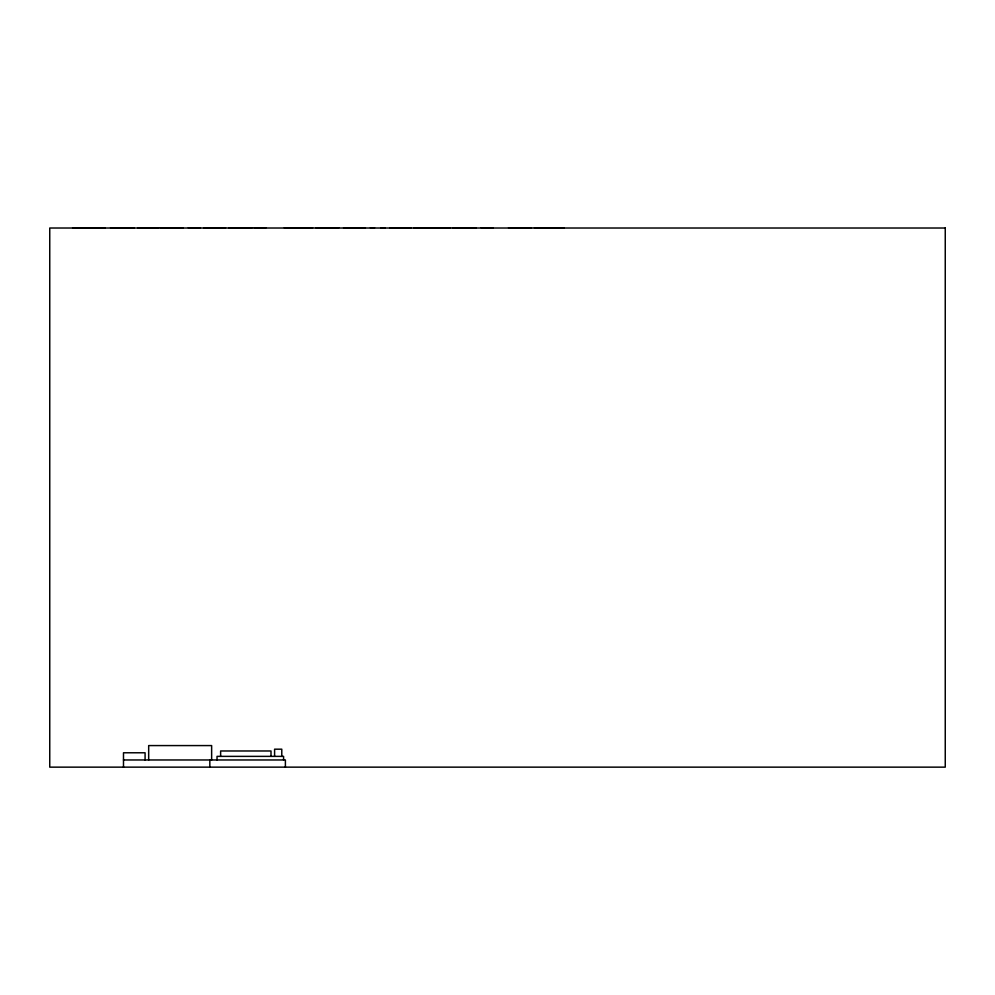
<?xml version="1.0" encoding="UTF-8"?>
<svg xmlns="http://www.w3.org/2000/svg" width="995" height="995" viewBox="0 0 995 995"><rect width="100%" height="100%" fill="white"/><g stroke="black" fill="none" stroke-linecap="round" stroke-linejoin="round"><path stroke-width="1.49" d="M72.598 227.83L105.234 227.83M110.532 227.83L134.014 227.83M138.006 227.83L158.578 227.83M160.431 227.83L183.105 227.83M188.341 227.83L200.418 227.83M203.714 227.83L225.566 227.83M228.738 227.83L251.872 227.83M254.31 227.83L265.852 227.83M284.321 227.83L312.604 227.83M316.099 227.83L338.76 227.83M343.561 227.83L365.414 227.83M370.401 227.83L374.58 227.83M380.836 227.83L385.077 227.83M389.692 227.83L410.935 227.83M413.957 227.83L437.427 227.83M438.982 227.83L450.524 227.83M453.011 227.83L476.145 227.83M481.219 227.83L493.296 227.83M508.52 227.83L531.467 227.83M534.402 227.83L564.302 227.83M123.492 759.969L285.391 759.969L285.391 767.17M283.587 759.969L283.587 756.374L217.034 756.374L217.034 759.969M281.784 756.374L281.784 749.185L274.595 749.185L274.595 756.374M271.001 756.374L271.001 750.976L220.629 750.976L220.629 756.374M211.636 759.969L211.636 745.578L148.678 745.578L148.678 759.969M209.833 759.969L209.833 767.17M145.083 759.969L145.083 752.78L123.492 752.78L123.492 767.17M945.25 228.017L49.75 228.017L49.75 767.145L945.25 767.145L945.25 228.017"/></g></svg>
